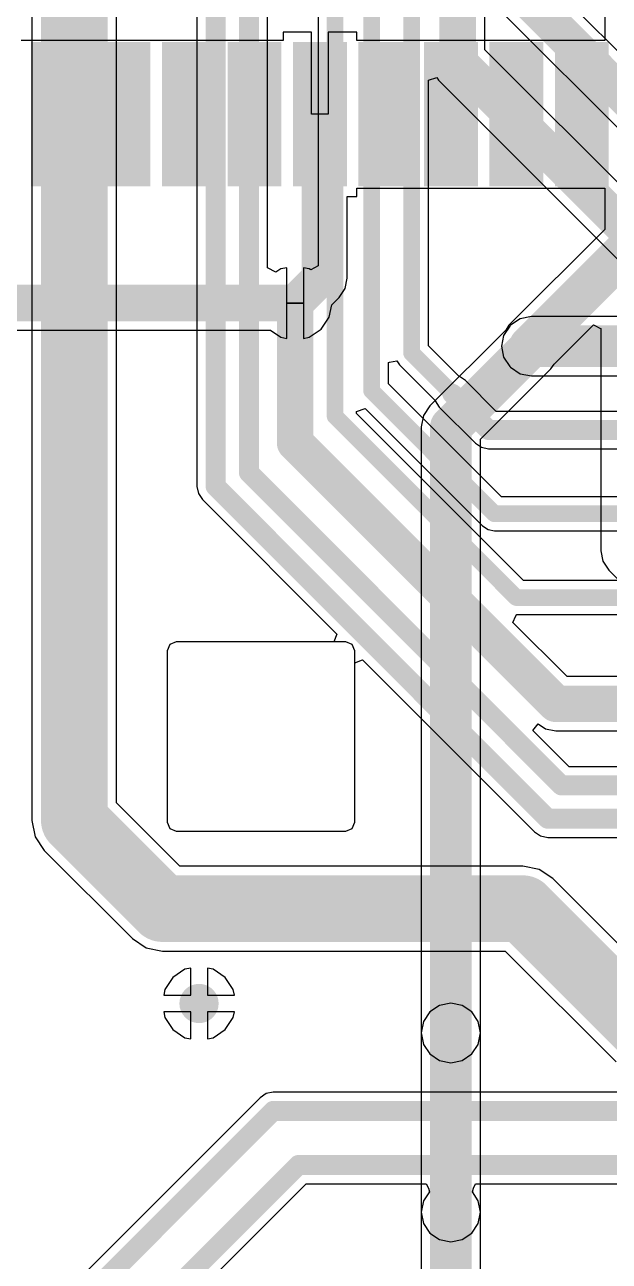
# Model space of a CAD drawing. Header units: millimetres. Extents: x -0.25 to 4.68, y -0.29 to 2.93.
# Drawn here: x 0.667 to 1.019, y 1.156 to 1.899 of the extents above; entities that cross this region are included whole.
import ezdxf

# ---------------------------------------------------------------- set-up
doc = ezdxf.new("R2010")
doc.units = ezdxf.units.MM
doc.header["$MEASUREMENT"] = 0
for name, color, linetype in [('BottomLayer', 5, 'Continuous'), ('BottomSolder', 6, 'Continuous'), ('TopLayer', 1, 'Continuous'), ('TopPaste', 8, 'Continuous'), ('TopSolder', 216, 'Continuous'), ('ViaHoleLayer', 16, 'Continuous')]:
    doc.layers.add(name, color=color, linetype=linetype)

# ---------------------------------------------------------------- blocks, each defined once
blk = doc.blocks.new('SIM7000A_23')
at = {"layer": 'TopLayer'}
for points in [[(0.43307, 0.0122), (0.51181, 0.0122), (0.51181, -0.0122), (0.43307, -0.0122)], [(0.43307, -0.02717), (0.51181, -0.02717), (0.51181, -0.05157), (0.43307, -0.05157)], [(0.43307, -0.06654), (0.51181, -0.06654), (0.51181, -0.09094), (0.43307, -0.09094)], [(0.43307, -0.10591), (0.51181, -0.10591), (0.51181, -0.13031), (0.43307, -0.13031)], [(0.43307, -0.14528), (0.51181, -0.14528), (0.51181, -0.16969), (0.43307, -0.16969)], [(0.43307, -0.18465), (0.51181, -0.18465), (0.51181, -0.20906), (0.43307, -0.20906)], [(0.43307, -0.22402), (0.51181, -0.22402), (0.51181, -0.24843), (0.43307, -0.24843)], [(0.43307, -0.26339), (0.51181, -0.26339), (0.51181, -0.2878), (0.43307, -0.2878)], [(0.43307, -0.30276), (0.51181, -0.30276), (0.51181, -0.32717), (0.43307, -0.32717)]]:
    blk.add_hatch(color=1, dxfattribs=at).paths.add_polyline_path(points)
at = {"layer": 'TopPaste'}
for points in [[(0.43307, 0.0122), (0.51181, 0.0122), (0.51181, -0.0122), (0.43307, -0.0122)], [(0.43307, -0.02717), (0.51181, -0.02717), (0.51181, -0.05157), (0.43307, -0.05157)], [(0.43307, -0.06654), (0.51181, -0.06654), (0.51181, -0.09094), (0.43307, -0.09094)], [(0.43307, -0.10591), (0.51181, -0.10591), (0.51181, -0.13031), (0.43307, -0.13031)], [(0.43307, -0.14528), (0.51181, -0.14528), (0.51181, -0.16969), (0.43307, -0.16969)], [(0.43307, -0.18465), (0.51181, -0.18465), (0.51181, -0.20906), (0.43307, -0.20906)], [(0.43307, -0.22402), (0.51181, -0.22402), (0.51181, -0.24843), (0.43307, -0.24843)], [(0.43307, -0.26339), (0.51181, -0.26339), (0.51181, -0.2878), (0.43307, -0.2878)], [(0.43307, -0.30276), (0.51181, -0.30276), (0.51181, -0.32717), (0.43307, -0.32717)]]:
    blk.add_hatch(color=8, dxfattribs=at).paths.add_polyline_path(points)
at = {"layer": 'TopSolder'}
for points in [[(0.42907, 0.0162), (0.51581, 0.0162), (0.51581, -0.0162), (0.42907, -0.0162)], [(0.42907, -0.02317), (0.51581, -0.02317), (0.51581, -0.05557), (0.42907, -0.05557)], [(0.42907, -0.06254), (0.51581, -0.06254), (0.51581, -0.09494), (0.42907, -0.09494)], [(0.42907, -0.10191), (0.51581, -0.10191), (0.51581, -0.13431), (0.42907, -0.13431)], [(0.42907, -0.14128), (0.51581, -0.14128), (0.51581, -0.17369), (0.42907, -0.17369)], [(0.42907, -0.18065), (0.51581, -0.18065), (0.51581, -0.21306), (0.42907, -0.21306)], [(0.42907, -0.22002), (0.51581, -0.22002), (0.51581, -0.25243), (0.42907, -0.25243)], [(0.42907, -0.25939), (0.51581, -0.25939), (0.51581, -0.2918), (0.42907, -0.2918)], [(0.42907, -0.29876), (0.51581, -0.29876), (0.51581, -0.33117), (0.42907, -0.33117)]]:
    blk.add_hatch(color=216, dxfattribs=at).paths.add_polyline_path(points)

msp = doc.modelspace()

# ---------------------------------------------------------------- hatches: boundary and pattern name
at = {"layer": 'BottomLayer'}
h = msp.add_hatch(color=5, dxfattribs=at)
edge = h.paths.add_edge_path()
edge.add_arc((0.82982, 1.73195), 0.01181, 0, 360)
h = msp.add_hatch(color=5, dxfattribs=at)
edge = h.paths.add_edge_path()
edge.add_arc((0.971, 1.70595), 0.01181, 0, 360)
h = msp.add_hatch(color=5, dxfattribs=at)
edge = h.paths.add_edge_path()
edge.add_arc((0.77202, 1.311), 0.01181, 0, 360)
h = msp.add_hatch(color=5, dxfattribs=at)
edge = h.paths.add_edge_path()
edge.add_arc((0.92348, 1.29329), 0.01181, 0, 360)
h = msp.add_hatch(color=5, dxfattribs=at)
edge = h.paths.add_edge_path()
edge.add_arc((0.92348, 1.18561), 0.01181, 0, 360)
at = {"layer": 'BottomSolder'}
h = msp.add_hatch(color=6, dxfattribs=at)
edge = h.paths.add_edge_path()
edge.add_arc((0.82982, 1.73195), 0.00591, 0, 360)
h = msp.add_hatch(color=6, dxfattribs=at)
edge = h.paths.add_edge_path()
edge.add_arc((0.971, 1.70595), 0.00591, 0, 360)
h = msp.add_hatch(color=6, dxfattribs=at)
edge = h.paths.add_edge_path()
edge.add_arc((0.77202, 1.311), 0.00591, 0, 360)
h = msp.add_hatch(color=6, dxfattribs=at)
edge = h.paths.add_edge_path()
edge.add_arc((0.92348, 1.29329), 0.00591, 0, 360)
h = msp.add_hatch(color=6, dxfattribs=at)
edge = h.paths.add_edge_path()
edge.add_arc((0.92348, 1.18561), 0.00591, 0, 360)
at = {"layer": 'TopLayer'}
h = msp.add_hatch(color=1, dxfattribs=at)
edge = h.paths.add_edge_path()
edge.add_arc((0.82982, 1.73195), 0.01181, 0, 360)
h = msp.add_hatch(color=1, dxfattribs=at)
edge = h.paths.add_edge_path()
edge.add_arc((0.971, 1.70595), 0.01181, 0, 360)
h = msp.add_hatch(color=1, dxfattribs=at)
edge = h.paths.add_edge_path()
edge.add_arc((0.77202, 1.311), 0.01181, 0, 360)
h = msp.add_hatch(color=1, dxfattribs=at)
edge = h.paths.add_edge_path()
edge.add_arc((0.92348, 1.29329), 0.01181, 0, 360)
h = msp.add_hatch(color=1, dxfattribs=at)
edge = h.paths.add_edge_path()
edge.add_arc((0.92348, 1.18561), 0.01181, 0, 360)
at = {"layer": 'TopSolder'}
h = msp.add_hatch(color=216, dxfattribs=at)
edge = h.paths.add_edge_path()
edge.add_arc((0.82982, 1.73195), 0.00591, 0, 360)
h = msp.add_hatch(color=216, dxfattribs=at)
edge = h.paths.add_edge_path()
edge.add_arc((0.971, 1.70595), 0.00591, 0, 360)
h = msp.add_hatch(color=216, dxfattribs=at)
edge = h.paths.add_edge_path()
edge.add_arc((0.77202, 1.311), 0.00591, 0, 360)
h = msp.add_hatch(color=216, dxfattribs=at)
edge = h.paths.add_edge_path()
edge.add_arc((0.92348, 1.29329), 0.00591, 0, 360)
h = msp.add_hatch(color=216, dxfattribs=at)
edge = h.paths.add_edge_path()
edge.add_arc((0.92348, 1.18561), 0.00591, 0, 360)
at = {"layer": 'ViaHoleLayer'}
h = msp.add_hatch(color=16, dxfattribs=at)
edge = h.paths.add_edge_path()
edge.add_arc((0.82982, 1.73195), 0.00591, 0, 360)
h = msp.add_hatch(color=16, dxfattribs=at)
edge = h.paths.add_edge_path()
edge.add_arc((0.971, 1.70595), 0.00591, 0, 360)
h = msp.add_hatch(color=16, dxfattribs=at)
edge = h.paths.add_edge_path()
edge.add_arc((0.77202, 1.311), 0.00591, 0, 360)
h = msp.add_hatch(color=16, dxfattribs=at)
edge = h.paths.add_edge_path()
edge.add_arc((0.92348, 1.29329), 0.00591, 0, 360)
h = msp.add_hatch(color=16, dxfattribs=at)
edge = h.paths.add_edge_path()
edge.add_arc((0.92348, 1.18561), 0.00591, 0, 360)

# ---------------------------------------------------------------- linework, layer by layer
at = {"layer": 'BottomLayer'}
for p, q in [((0.81322, 1.7531), (0.81322, 2.541)), ((0.77078, 2.52499), (0.77078, 1.62177)), ((0.67151, 2.48559), (0.67151, 1.421)), ((0.72249, 1.43156), (0.72249, 2.48662)), ((0.84363, 2.10095), (0.84363, 1.75426)), ((1.0472, 1.85987), (0.95914, 1.94793)), ((0.9439, 1.88418), (0.9439, 1.90996)), ((0.9489, 1.91203), (1.08453, 1.7764)), ((1.06945, 1.75862), (0.9439, 1.88418)), ((0.91002, 1.8659), (0.91502, 1.86742)), ((0.91002, 1.70617), (0.91002, 1.8659)), ((0.91502, 1.86742), (0.91605, 1.86588)), ((0.91605, 1.86588), (1.05115, 1.73078)), ((0.84363, 1.75426), (0.83922, 1.7519)), ((0.81822, 1.75042), (0.81322, 1.7531)), ((0.82131, 1.75249), (0.81822, 1.75042)), ((0.82482, 1.75319), (0.82131, 1.75249)), ((0.82482, 1.73195), (0.82482, 1.75319)), ((0.83833, 1.75249), (0.83482, 1.75319)), ((0.83482, 1.75319), (0.83482, 1.73195)), ((0.83922, 1.7519), (0.83833, 1.75249)), ((0.83482, 1.73195), (0.82482, 1.73195)), ((0.95888, 1.71807), (0.95516, 1.71251)), ((0.9591, 1.71821), (0.95888, 1.71807)), ((0.95933, 1.71857), (0.9591, 1.71821)), ((0.96512, 1.72243), (0.95933, 1.71857)), ((0.97195, 1.72379), (0.96512, 1.72243)), ((1.05261, 1.72379), (0.97195, 1.72379)), ((0.95516, 1.71251), (0.95386, 1.70595)), ((0.92838, 1.68781), (0.91002, 1.70617)), ((0.95386, 1.70595), (0.95516, 1.69939)), ((0.88602, 1.69629), (0.88647, 1.69647)), ((0.88602, 1.6834), (0.88602, 1.69629)), ((0.88647, 1.69647), (0.89102, 1.69713)), ((0.89102, 1.69713), (0.89261, 1.69474)), ((0.89261, 1.69474), (0.91397, 1.67339)), ((0.95516, 1.69939), (0.95888, 1.69383)), ((0.92868, 1.68775), (0.92838, 1.68781)), ((0.93232, 1.68532), (0.92868, 1.68775)), ((0.95888, 1.69383), (0.9591, 1.69368)), ((0.9591, 1.69368), (0.95933, 1.69333)), ((0.95933, 1.69333), (0.96512, 1.68946)), ((0.96512, 1.68946), (0.97195, 1.68811)), ((0.97195, 1.68811), (1.34038, 1.68811)), ((0.95394, 1.61548), (0.88602, 1.6834)), ((0.9508, 1.66683), (0.93232, 1.68532)), ((0.91397, 1.67339), (0.91402, 1.67309)), ((0.91402, 1.67309), (0.91646, 1.66945)), ((0.86664, 1.66555), (0.86678, 1.66673)), ((0.96705, 1.56514), (0.86664, 1.66555)), ((0.86678, 1.66673), (0.87202, 1.66856)), ((0.87202, 1.66856), (0.94251, 1.59807)), ((0.91646, 1.66945), (0.93823, 1.64768)), ((1.32766, 1.66683), (0.9508, 1.66683)), ((0.93823, 1.64768), (0.94186, 1.64525)), ((0.94186, 1.64525), (0.94616, 1.6444)), ((0.94616, 1.6444), (0.94616, 1.6444)), ((0.94616, 1.6444), (1.32766, 1.6444)), ((0.77078, 1.62177), (0.77078, 1.62177)), ((0.77078, 1.62177), (0.77164, 1.61748)), ((0.77164, 1.61748), (0.77407, 1.61384)), ((0.77407, 1.61384), (0.85495, 1.53296)), ((1.32698, 1.61548), (0.95394, 1.61548)), ((0.94251, 1.59807), (0.94582, 1.59586)), ((0.94582, 1.59586), (0.94972, 1.59509)), ((0.94972, 1.59509), (1.32698, 1.59509)), ((1.32698, 1.56514), (0.96705, 1.56514)), ((0.96078, 1.54006), (0.96249, 1.54398)), ((0.99343, 1.50741), (0.96078, 1.54006)), ((0.96249, 1.54398), (0.96316, 1.54475)), ((0.96316, 1.54475), (1.32698, 1.54475)), ((0.85495, 1.53296), (0.85303, 1.52835)), ((0.75444, 1.52676), (0.75285, 1.52293)), ((0.75826, 1.52835), (0.75444, 1.52676)), ((0.85303, 1.52835), (0.75826, 1.52835)), ((0.75285, 1.52293), (0.75285, 1.41993)), ((0.86568, 1.5157), (0.8703, 1.51761)), ((0.8703, 1.51761), (0.9738, 1.41411)), ((0.86568, 1.41993), (0.86568, 1.5157)), ((1.20983, 1.50741), (0.99343, 1.50741)), ((0.97282, 1.4751), (0.976, 1.47898)), ((0.976, 1.47898), (0.98043, 1.47603)), ((0.99466, 1.45326), (0.97282, 1.4751)), ((0.98043, 1.47603), (0.98667, 1.47478)), ((0.98667, 1.47478), (1.20983, 1.47478)), ((1.05886, 1.45326), (0.99466, 1.45326)), ((0.76056, 1.39349), (0.72249, 1.43156)), ((0.67151, 1.421), (0.67345, 1.41125)), ((0.75285, 1.41993), (0.75444, 1.41611)), ((0.86409, 1.41611), (0.86568, 1.41993)), ((0.75444, 1.41611), (0.75826, 1.41452)), ((0.75826, 1.41452), (0.86026, 1.41452)), ((0.86026, 1.41452), (0.86409, 1.41611)), ((0.9738, 1.41411), (0.9738, 1.41411)), ((0.9738, 1.41411), (0.97744, 1.41168)), ((0.67345, 1.41125), (0.67898, 1.40298)), ((0.97744, 1.41168), (0.98173, 1.41083)), ((0.98173, 1.41083), (1.05886, 1.41083)), ((0.67898, 1.40298), (0.73198, 1.34998)), ((0.96677, 1.39349), (0.76056, 1.39349)), ((0.97653, 1.39155), (0.96677, 1.39349)), ((0.9848, 1.38602), (0.97653, 1.39155)), ((1.05885, 1.31197), (0.9848, 1.38602)), ((0.73198, 1.34998), (0.74025, 1.34445)), ((0.74025, 1.34445), (0.75, 1.34251)), ((0.75, 1.34251), (0.95621, 1.34251)), ((0.95621, 1.34251), (1.0228, 1.27592)), ((0.76351, 1.33155), (0.7563, 1.32672)), ((0.76702, 1.33224), (0.76351, 1.33155)), ((0.76702, 1.316), (0.76702, 1.33224)), ((0.78053, 1.33155), (0.77702, 1.33224)), ((0.77702, 1.33224), (0.77702, 1.316)), ((0.78775, 1.32672), (0.78053, 1.33155)), ((0.7563, 1.32672), (0.75148, 1.31951)), ((0.79257, 1.31951), (0.78775, 1.32672)), ((0.75148, 1.31951), (0.75078, 1.316)), ((0.75078, 1.316), (0.76702, 1.316)), ((0.77702, 1.316), (0.79327, 1.316)), ((0.79327, 1.316), (0.79257, 1.31951)), ((0.91666, 1.30977), (0.91087, 1.3059)), ((0.92348, 1.31113), (0.91666, 1.30977)), ((0.93031, 1.30977), (0.92348, 1.31113)), ((0.9361, 1.3059), (0.93031, 1.30977)), ((0.76702, 1.306), (0.75078, 1.306)), ((0.75078, 1.306), (0.75148, 1.30249)), ((0.75148, 1.30249), (0.7563, 1.29528)), ((0.76702, 1.28976), (0.76702, 1.306)), ((0.79327, 1.306), (0.77702, 1.306)), ((0.77702, 1.306), (0.77702, 1.28976)), ((0.78775, 1.29528), (0.79257, 1.30249)), ((0.79257, 1.30249), (0.79327, 1.306)), ((0.91087, 1.3059), (0.907, 1.30012)), ((0.93997, 1.30012), (0.9361, 1.3059)), ((0.7563, 1.29528), (0.76351, 1.29045)), ((0.78053, 1.29045), (0.78775, 1.29528)), ((0.907, 1.30012), (0.90564, 1.29329)), ((0.90564, 1.29329), (0.90564, 1.18561)), ((0.94133, 1.29329), (0.93997, 1.30012)), ((0.94133, 1.18561), (0.94133, 1.29329)), ((0.76351, 1.29045), (0.76702, 1.28976)), ((0.77702, 1.28976), (0.78053, 1.29045)), ((0.90564, 1.18561), (0.907, 1.17878)), ((0.93997, 1.17878), (0.94133, 1.18561)), ((0.907, 1.17878), (0.91087, 1.17299)), ((0.9361, 1.17299), (0.93997, 1.17878)), ((0.91087, 1.17299), (0.91666, 1.16913)), ((0.91666, 1.16913), (0.92348, 1.16777)), ((0.92348, 1.16777), (0.93031, 1.16913)), ((0.93031, 1.16913), (0.9361, 1.17299))]:
    msp.add_line(p, q, dxfattribs=at)
for points, const_width in [([(0.802, 1.63006), (0.802, 2.541)], 0.012), ([(0.697, 1.421), (0.697, 2.515)], 0.04), ([(0.782, 1.62177), (0.782, 2.52937)], 0.012), ([(0.85382, 1.66395), (0.85382, 2.10095)], 0.01), ([(0.87582, 1.67918), (0.87582, 2.08995)], 0.01), ([(0.89982, 1.70195), (0.89982, 2.04295)], 0.01), ([(0.94282, 1.94118), (1.099, 1.785)], 0.022), ([(0.92758, 1.87742), (0.92758, 1.91709)], 0.022), ([(0.92758, 1.87742), (1.06269, 1.74231)], 0.022), ([(0.82982, 1.73195), (0.82982, 1.73251)], 0.022), ([(0.82982, 1.64795), (0.82982, 1.73195)], 0.022), ([(0.97195, 1.70595), (1.34038, 1.70595)], 0.025), ([(0.89982, 1.70195), (0.92439, 1.67739)], 0.01), ([(0.87582, 1.67918), (0.94972, 1.60528)], 0.01), ([(0.92439, 1.67739), (0.94616, 1.65562)], 0.012), ([(0.85382, 1.66395), (0.96282, 1.55495)], 0.01), ([(0.82982, 1.64795), (0.98667, 1.4911)], 0.022), ([(0.94616, 1.65562), (1.34038, 1.65562)], 0.012), ([(0.802, 1.63006), (0.99001, 1.44204)], 0.012), ([(0.782, 1.62177), (0.98173, 1.42204)], 0.012), ([(0.94972, 1.60528), (1.34038, 1.60528)], 0.01), ([(0.96282, 1.55495), (1.34038, 1.55495)], 0.01), ([(0.98667, 1.4911), (1.22467, 1.4911)], 0.022), ([(0.99001, 1.44204), (1.06583, 1.44204)], 0.012), ([(0.697, 1.421), (0.75, 1.368)], 0.04), ([(0.98173, 1.42204), (1.06583, 1.42204)], 0.012), ([(0.75, 1.368), (0.96677, 1.368)], 0.04), ([(0.96677, 1.368), (1.04082, 1.29395)], 0.04), ([(0.92348, 1.18561), (0.92348, 1.29329)], 0.025)]:
    msp.add_lwpolyline(points, dxfattribs=dict(at, const_width=const_width))
for points, const_width in [([(0.92208, 1.87742, 1), (0.93308, 1.87742, 1)], 0.011), ([(0.92208, 1.87742, 1), (0.93308, 1.87742, 1)], 0.011), ([(0.82432, 1.73251, 1), (0.83532, 1.73251, 1)], 0.011), ([(0.82432, 1.73195, 1), (0.83532, 1.73195, 1)], 0.011), ([(0.82432, 1.73195, 1), (0.83532, 1.73195, 1)], 0.011), ([(0.9657, 1.70595, 1), (0.9782, 1.70595, 1)], 0.0125), ([(0.89732, 1.70195, 1), (0.90232, 1.70195, 1)], 0.005), ([(0.89732, 1.70195, 1), (0.90232, 1.70195, 1)], 0.005), ([(0.87332, 1.67918, 1), (0.87832, 1.67918, 1)], 0.005), ([(0.87332, 1.67918, 1), (0.87832, 1.67918, 1)], 0.005), ([(0.92139, 1.67739, 1), (0.92739, 1.67739, 1)], 0.006), ([(0.92189, 1.67739, 1), (0.92689, 1.67739, 1)], 0.005), ([(0.85132, 1.66395, 1), (0.85632, 1.66395, 1)], 0.005), ([(0.85132, 1.66395, 1), (0.85632, 1.66395, 1)], 0.005), ([(0.82432, 1.64795, 1), (0.83532, 1.64795, 1)], 0.011), ([(0.82432, 1.64795, 1), (0.83532, 1.64795, 1)], 0.011), ([(0.94316, 1.65562, 1), (0.94916, 1.65562, 1)], 0.006), ([(0.94316, 1.65562, 1), (0.94916, 1.65562, 1)], 0.006), ([(0.799, 1.63006, 1), (0.805, 1.63006, 1)], 0.006), ([(0.799, 1.63006, 1), (0.805, 1.63006, 1)], 0.006), ([(0.779, 1.62177, 1), (0.785, 1.62177, 1)], 0.006), ([(0.779, 1.62177, 1), (0.785, 1.62177, 1)], 0.006), ([(0.94722, 1.60528, 1), (0.95222, 1.60528, 1)], 0.005), ([(0.94722, 1.60528, 1), (0.95222, 1.60528, 1)], 0.005), ([(0.96032, 1.55495, 1), (0.96532, 1.55495, 1)], 0.005), ([(0.96032, 1.55495, 1), (0.96532, 1.55495, 1)], 0.005), ([(0.98117, 1.4911, 1), (0.99217, 1.4911, 1)], 0.011), ([(0.98117, 1.4911, 1), (0.99217, 1.4911, 1)], 0.011), ([(0.98701, 1.44204, 1), (0.99301, 1.44204, 1)], 0.006), ([(0.98701, 1.44204, 1), (0.99301, 1.44204, 1)], 0.006), ([(0.687, 1.421, 1), (0.707, 1.421, 1)], 0.02), ([(0.687, 1.421, 1), (0.707, 1.421, 1)], 0.02), ([(0.97873, 1.42204, 1), (0.98473, 1.42204, 1)], 0.006), ([(0.97873, 1.42204, 1), (0.98473, 1.42204, 1)], 0.006), ([(0.74, 1.368, 1), (0.76, 1.368, 1)], 0.02), ([(0.74, 1.368, 1), (0.76, 1.368, 1)], 0.02), ([(0.95677, 1.368, 1), (0.97677, 1.368, 1)], 0.02), ([(0.95677, 1.368, 1), (0.97677, 1.368, 1)], 0.02), ([(0.91723, 1.29329, 1), (0.92973, 1.29329, 1)], 0.0125), ([(0.91723, 1.18561, 1), (0.92973, 1.18561, 1)], 0.0125)]:
    msp.add_lwpolyline(points, format="xyb", close=True, dxfattribs=dict(at, const_width=const_width))
at = {"layer": 'TopLayer'}
for p, q in [((1.01598, 1.92), (1.01598, 1.8898)), ((0.67006, 1.8898), (0.6651, 1.8898)), ((0.6701, 1.8898), (0.67006, 1.8898)), ((0.70443, 1.8898), (0.6701, 1.8898)), ((0.70447, 1.8898), (0.70443, 1.8898)), ((0.70943, 1.8898), (0.70447, 1.8898)), ((0.70947, 1.8898), (0.70943, 1.8898)), ((0.7438, 1.8898), (0.70947, 1.8898)), ((0.74384, 1.8898), (0.7438, 1.8898)), ((0.7488, 1.8898), (0.74384, 1.8898)), ((0.74884, 1.8898), (0.7488, 1.8898)), ((0.78317, 1.8898), (0.74884, 1.8898)), ((0.78321, 1.8898), (0.78317, 1.8898)), ((0.78817, 1.8898), (0.78321, 1.8898)), ((0.78821, 1.8898), (0.78817, 1.8898)), ((0.82254, 1.8898), (0.78821, 1.8898)), ((0.83974, 1.8948), (0.82254, 1.8948)), ((0.82254, 1.8948), (0.82254, 1.8898)), ((0.83974, 1.84543), (0.83974, 1.8948)), ((0.86695, 1.8948), (0.84974, 1.8948)), ((0.84974, 1.8948), (0.84974, 1.84543)), ((0.86695, 1.8898), (0.86695, 1.8948)), ((0.90128, 1.8898), (0.86695, 1.8898)), ((0.90132, 1.8898), (0.90128, 1.8898)), ((0.90628, 1.8898), (0.90132, 1.8898)), ((0.90632, 1.8898), (0.90628, 1.8898)), ((0.94065, 1.8898), (0.90632, 1.8898)), ((0.94069, 1.8898), (0.94065, 1.8898)), ((0.94565, 1.8898), (0.94069, 1.8898)), ((0.94569, 1.8898), (0.94565, 1.8898)), ((0.98002, 1.8898), (0.94569, 1.8898)), ((0.98006, 1.8898), (0.98002, 1.8898)), ((0.98502, 1.8898), (0.98006, 1.8898)), ((0.98506, 1.8898), (0.98502, 1.8898)), ((1.01598, 1.8898), (0.98506, 1.8898)), ((0.84974, 1.84543), (0.83974, 1.84543)), ((0.86695, 1.79606), (0.86695, 1.80106)), ((0.86695, 1.80106), (0.90128, 1.80106)), ((0.90128, 1.80106), (0.90132, 1.80106)), ((0.90132, 1.80106), (0.90628, 1.80106)), ((0.90628, 1.80106), (0.90632, 1.80106)), ((0.90632, 1.80106), (0.94065, 1.80106)), ((0.94065, 1.80106), (0.94069, 1.80106)), ((0.94069, 1.80106), (0.94565, 1.80106)), ((0.94565, 1.80106), (0.94569, 1.80106)), ((0.94569, 1.80106), (0.98002, 1.80106)), ((0.98002, 1.80106), (0.98006, 1.80106)), ((0.98006, 1.80106), (0.98502, 1.80106)), ((0.98502, 1.80106), (0.98506, 1.80106)), ((0.98506, 1.80106), (1.01598, 1.80106)), ((1.01598, 1.80106), (1.01598, 1.77616)), ((0.86106, 1.74687), (0.86106, 1.79606)), ((0.86106, 1.79606), (0.86695, 1.79606)), ((1.01598, 1.77616), (0.95838, 1.71857)), ((0.85982, 1.74063), (0.86106, 1.74687)), ((0.85628, 1.73533), (0.85982, 1.74063)), ((0.82482, 1.7107), (0.82482, 1.73195)), ((0.82482, 1.73195), (0.83482, 1.73195)), ((0.83482, 1.73195), (0.83482, 1.7107)), ((0.85185, 1.73091), (0.85628, 1.73533)), ((0.85037, 1.72344), (0.85185, 1.73091)), ((0.84555, 1.71622), (0.85037, 1.72344)), ((0.95838, 1.71857), (0.95647, 1.71571)), ((0.98553, 1.69524), (1.00916, 1.71888)), ((1.00916, 1.71888), (1.01377, 1.71641)), ((0.62206, 1.71564), (0.81498, 1.71564)), ((0.81498, 1.71564), (0.82131, 1.7114)), ((0.82131, 1.7114), (0.82482, 1.7107)), ((0.83482, 1.7107), (0.83833, 1.7114)), ((0.83833, 1.7114), (0.84555, 1.71622)), ((0.95647, 1.71571), (0.91087, 1.6701)), ((1.01377, 1.71641), (1.01369, 1.716)), ((1.01369, 1.716), (1.01369, 1.583)), ((0.98362, 1.69238), (0.98553, 1.69524)), ((0.94133, 1.65009), (0.98362, 1.69238)), ((0.91087, 1.6701), (0.907, 1.66431)), ((0.907, 1.66431), (0.90564, 1.65748)), ((0.90564, 1.65748), (0.90564, 1.29329)), ((0.94133, 1.29329), (0.94133, 1.65009)), ((1.01369, 1.583), (1.01493, 1.57676)), ((1.01493, 1.57676), (1.01846, 1.57146)), ((1.01846, 1.57146), (1.071, 1.51893)), ((0.75444, 1.52676), (0.75285, 1.52293)), ((0.75826, 1.52835), (0.75444, 1.52676)), ((0.86026, 1.52835), (0.75826, 1.52835)), ((0.86409, 1.52676), (0.86026, 1.52835)), ((0.86568, 1.52293), (0.86409, 1.52676)), ((0.75285, 1.52293), (0.75285, 1.41993)), ((0.86568, 1.41993), (0.86568, 1.52293)), ((0.75285, 1.41993), (0.75444, 1.41611)), ((0.86409, 1.41611), (0.86568, 1.41993)), ((0.75444, 1.41611), (0.75826, 1.41452)), ((0.75826, 1.41452), (0.86026, 1.41452)), ((0.86026, 1.41452), (0.86409, 1.41611)), ((0.76351, 1.33155), (0.7563, 1.32672)), ((0.76702, 1.33224), (0.76351, 1.33155)), ((0.76702, 1.316), (0.76702, 1.33224)), ((0.78053, 1.33155), (0.77702, 1.33224)), ((0.77702, 1.33224), (0.77702, 1.316)), ((0.78775, 1.32672), (0.78053, 1.33155)), ((0.7563, 1.32672), (0.75148, 1.31951)), ((0.79257, 1.31951), (0.78775, 1.32672)), ((0.75148, 1.31951), (0.75078, 1.316)), ((0.75078, 1.316), (0.76702, 1.316)), ((0.77702, 1.316), (0.79327, 1.316)), ((0.79327, 1.316), (0.79257, 1.31951)), ((0.76702, 1.306), (0.75078, 1.306)), ((0.75078, 1.306), (0.75148, 1.30249)), ((0.75148, 1.30249), (0.7563, 1.29528)), ((0.76702, 1.28976), (0.76702, 1.306)), ((0.79327, 1.306), (0.77702, 1.306)), ((0.77702, 1.306), (0.77702, 1.28976)), ((0.78775, 1.29528), (0.79257, 1.30249)), ((0.79257, 1.30249), (0.79327, 1.306)), ((0.7563, 1.29528), (0.76351, 1.29045)), ((0.78053, 1.29045), (0.78775, 1.29528)), ((0.90564, 1.29329), (0.907, 1.28646)), ((0.93997, 1.28646), (0.94133, 1.29329)), ((0.76351, 1.29045), (0.76702, 1.28976)), ((0.77702, 1.28976), (0.78053, 1.29045)), ((0.907, 1.28646), (0.91087, 1.28067)), ((0.9361, 1.28067), (0.93997, 1.28646)), ((0.91087, 1.28067), (0.91666, 1.2768)), ((0.93031, 1.2768), (0.9361, 1.28067)), ((0.91666, 1.2768), (0.92348, 1.27544)), ((0.92348, 1.27544), (0.93031, 1.2768)), ((0.81238, 1.25684), (0.80874, 1.25441)), ((0.81667, 1.25769), (0.81238, 1.25684)), ((0.81668, 1.25769), (0.81667, 1.25769)), ((1.08473, 1.25769), (0.81668, 1.25769)), ((0.80874, 1.25441), (0.67933, 1.125)), ((0.76819, 1.13445), (0.83647, 1.20273)), ((0.83647, 1.20273), (0.90861, 1.20273)), ((0.91054, 1.19773), (0.907, 1.19244)), ((0.90861, 1.20273), (0.90997, 1.20002)), ((0.90997, 1.20002), (0.91054, 1.19773)), ((0.93643, 1.19773), (0.937, 1.20002)), ((0.93997, 1.19244), (0.93643, 1.19773)), ((0.937, 1.20002), (0.93836, 1.20273)), ((0.93836, 1.20273), (1.08473, 1.20273)), ((0.907, 1.19244), (0.90564, 1.18561)), ((0.94133, 1.18561), (0.93997, 1.19244)), ((0.90564, 1.18561), (0.90564, 0.94655)), ((0.94133, 1.06562), (0.94133, 1.18561))]:
    msp.add_line(p, q, dxfattribs=at)
for points, const_width in [([(0.84474, 1.74687), (0.84474, 1.84543)], 0.022), ([(0.971, 1.70595), (1.03382, 1.76877)], 0.025), ([(0.82982, 1.73195), (0.84474, 1.74687)], 0.022), ([(0.61082, 1.73195), (0.82982, 1.73195)], 0.022), ([(0.82982, 1.73195), (0.82982, 1.73195)], 0.022), ([(0.92348, 1.65748), (0.971, 1.705)], 0.025), ([(0.92348, 1.29329), (0.92348, 1.65748)], 0.025), ([(0.68726, 1.11707), (0.81667, 1.24648)], 0.012), ([(0.81667, 1.24648), (1.09745, 1.24648)], 0.012), ([(0.72663, 1.10876), (0.83182, 1.21395)], 0.012), ([(0.83182, 1.21395), (1.09745, 1.21395)], 0.012), ([(0.92348, 0.90055), (0.92348, 1.18561)], 0.025)]:
    msp.add_lwpolyline(points, dxfattribs=dict(at, const_width=const_width))
for points, const_width in [([(0.83924, 1.84543, 1), (0.85024, 1.84543, 1)], 0.011), ([(0.83924, 1.74687, 1), (0.85024, 1.74687, 1)], 0.011), ([(0.83924, 1.74687, 1), (0.85024, 1.74687, 1)], 0.011), ([(0.82432, 1.73195, 1), (0.83532, 1.73195, 1)], 0.011), ([(0.82432, 1.73195, 1), (0.83532, 1.73195, 1)], 0.011), ([(0.82432, 1.73195, 1), (0.83532, 1.73195, 1)], 0.011), ([(0.82432, 1.73195, 1), (0.83532, 1.73195, 1)], 0.011), ([(0.96475, 1.70595, 1), (0.97725, 1.70595, 1)], 0.0125), ([(0.96475, 1.705, 1), (0.97725, 1.705, 1)], 0.0125), ([(0.91723, 1.65748, 1), (0.92973, 1.65748, 1)], 0.0125), ([(0.91723, 1.65748, 1), (0.92973, 1.65748, 1)], 0.0125), ([(0.91723, 1.29329, 1), (0.92973, 1.29329, 1)], 0.0125), ([(0.81367, 1.24648, 1), (0.81967, 1.24648, 1)], 0.006), ([(0.81367, 1.24648, 1), (0.81967, 1.24648, 1)], 0.006), ([(0.82882, 1.21395, 1), (0.83482, 1.21395, 1)], 0.006), ([(0.82882, 1.21395, 1), (0.83482, 1.21395, 1)], 0.006), ([(0.91723, 1.18561, 1), (0.92973, 1.18561, 1)], 0.0125)]:
    msp.add_lwpolyline(points, format="xyb", close=True, dxfattribs=dict(at, const_width=const_width))

# ---------------------------------------------------------------- block references
at = {"rotation": 90}
msp.add_blockref('SIM7000A_23', (0.68726, 1.37299), dxfattribs=at)

doc.saveas('drawing.dxf')
